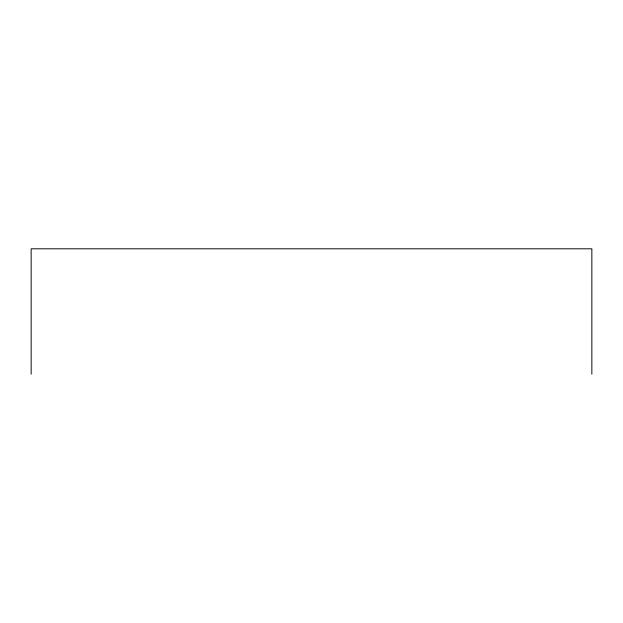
<?xml version="1.0" encoding="UTF-8"?>
<svg xmlns="http://www.w3.org/2000/svg" width="623" height="623" viewBox="0 0 623 623"><rect width="100%" height="100%" fill="white"/><g stroke="black" fill="none" stroke-linecap="round" stroke-linejoin="round"><path stroke-width="0.93" d="M591.85 374.197L591.85 248.803L31.15 248.803L31.15 374.197"/></g></svg>
